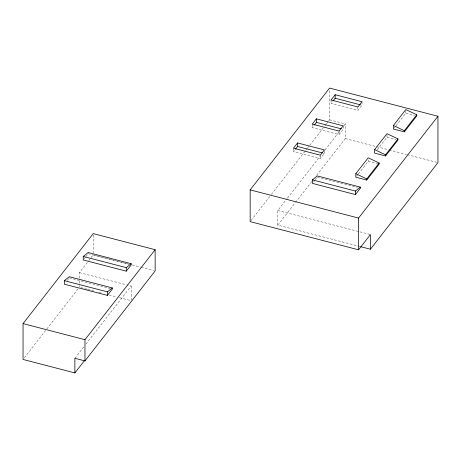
<?xml version="1.0" encoding="UTF-8"?>
<svg xmlns="http://www.w3.org/2000/svg" width="461" height="461" viewBox="0 0 461 461"><rect width="100%" height="100%" fill="white"/><g stroke="black" fill="none" stroke-linecap="round" stroke-linejoin="round"><path stroke-width="0.35" stroke-dasharray="2.31 1.73" d="M67.231 280.513L68.868 278.409M84.063 258.926L85.706 256.823M86.115 256.299L87.348 254.72M79.378 278.173L79.378 272.601L88.472 260.938M88.904 260.384L90.638 258.16M91.071 257.607L93.237 254.829L129.408 264.234M24.37 357.753L46.371 329.546M46.815 328.981L78.053 288.926M74.872 358.289L84.115 346.442M85.873 344.183L131.201 286.074L127.052 284.996M324.383 150.626L324.383 153.45L320.28 158.711L293.461 151.732L295.103 149.629M343.186 125.813L343.186 129.339L339.083 134.6L312.264 127.628L313.901 125.525M361.989 101.702L361.989 105.235L357.886 110.496L331.067 103.523L332.704 101.42M251.049 220.496L270.901 195.049M271.339 194.484L305.309 150.937M305.747 150.372L307.072 148.673M307.51 148.108L309.279 145.849M309.717 145.284L324.273 126.619M324.717 126.055L326.036 124.355M326.48 123.79L328.244 121.531M328.687 120.961L329.569 119.831L329.569 90.195M359.978 246.502L277.804 225.141L277.804 210.51L287.076 198.628M287.514 198.057L320.176 156.187M325.028 149.963L339.152 131.852M344.01 125.628L345.335 123.928L329.569 119.831M277.804 225.141L295.017 203.071M295.461 202.506L311.792 181.571M316.644 175.341L345.335 138.565L345.335 123.928M313.624 181.807L314.851 180.228M315.261 179.704L316.494 178.125M356.664 176.131L357.949 174.483M358.376 173.935L368.218 161.315L368.218 159.904M377.179 149.831L387.021 137.211L387.021 135.09M394.27 127.916L395.555 126.268M395.982 125.72L405.824 113.101L405.824 110.986M405.824 113.101L414.704 115.411M387.021 137.211L395.901 139.516M345.335 138.565L375.974 146.529M376.672 146.707L388.508 149.785M389.205 149.969L406.614 154.493M407.311 154.677L436.555 162.278M368.218 161.315L377.784 163.799M323.011 153.092L324.383 153.45M317.312 177.076L357.569 187.541M277.804 210.51L370.419 234.586M132.192 264.96L140.542 267.126M141.233 267.311L153.755 270.561M88.166 253.671L129.115 264.314M79.378 272.601L126.36 284.817M69.283 277.879L110.231 288.528M86.979 289.208L79.378 287.232L79.378 285.837M87.665 289.387L93.888 291.006M98.723 292.262L100.798 292.798M109.09 294.959L116.691 296.93M119.451 297.65L130.509 300.526M357.886 106.964L357.886 110.496M339.083 131.074L339.083 134.6M331.067 99.991L331.067 103.523M320.28 155.178L320.28 158.711M312.264 124.101L312.264 127.628M293.461 148.206L293.461 151.732M131.201 286.074L131.201 300.007M93.237 235.029L93.237 252.709M79.378 280.962L79.378 285.14"/><path stroke-width="0.69" d="M23.05 323.599L93.237 233.612L155.15 249.706L155.15 270.924L84.962 360.911L74.872 358.289L74.872 372.92L23.05 359.447L23.05 323.599L84.962 339.694L155.15 249.706M107.39 295.38L112.311 289.07L112.311 287.929L69.283 276.738L64.361 280.663L64.361 284.189L107.39 295.38L107.39 291.848L112.311 287.929M126.279 271.166L131.201 264.856L131.201 263.715L88.166 252.53L83.245 256.449L83.245 259.981L126.279 271.166L126.279 267.639L131.201 263.715M74.872 372.92L84.553 360.508M370.419 249.217L370.419 234.586L358.549 249.81L250.167 221.632L250.167 189.88L329.569 88.08L437.95 116.258L437.95 162.641L370.419 249.217L360.675 246.687M297.564 142.945L293.461 148.206L320.28 155.178L324.383 149.917L297.564 142.945L297.564 146.477L295.513 149.105M316.367 118.84L312.264 124.101L339.083 131.074L343.186 125.813L316.367 118.84L316.367 122.367L314.316 125M335.17 94.73L331.067 99.991L357.886 106.964L361.989 101.702L335.17 94.73L335.17 98.262L333.119 100.89M355.811 173.699L368.218 157.783L379.149 163.015L379.149 164.156L366.737 180.067L355.811 177.226L355.811 173.699L366.737 178.926L366.737 180.067M374.614 149.589L387.021 133.678L397.952 138.911L397.952 140.052L385.54 155.962L374.614 153.121L374.614 149.589L385.54 154.821L385.54 155.962M393.417 125.484L405.824 109.574L416.756 114.801L416.756 115.942L404.343 131.858L393.417 129.017L393.417 125.484L404.343 130.717L404.343 131.858M366.737 178.926L379.149 163.015M385.54 154.821L397.952 138.911M404.343 130.717L416.756 114.801M355.425 194.571L360.346 188.261L360.346 187.12L317.312 175.935L312.391 179.853L312.391 183.386L355.425 194.571L355.425 191.044L360.346 187.12M358.549 249.81L358.549 218.059L437.95 116.258M335.17 98.262L360.617 104.878M316.367 122.367L341.123 128.803M297.564 146.477L322.32 152.914M312.391 179.853L355.425 191.044M250.167 189.88L358.549 218.059M83.245 256.449L126.279 267.639M64.361 280.663L107.39 291.848M84.962 339.694L84.962 360.911"/></g></svg>
